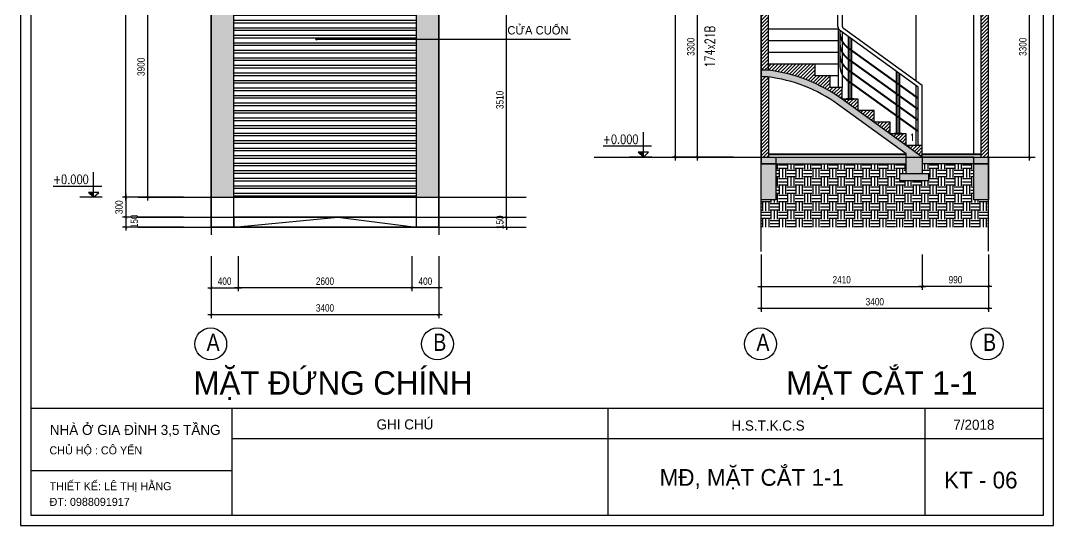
# Model space of a CAD drawing. Header units: millimetres. Extents: x -82962 to 19744, y -138000 to 4535.
# Drawn here: x -40951 to -25518, y -37217 to -29669 of the extents above; entities that cross this region are included whole.
import ezdxf

# ---------------------------------------------------------------- set-up
doc = ezdxf.new("R2010")
doc.units = ezdxf.units.MM
doc.header["$LTSCALE"] = 1000
doc.header["$MEASUREMENT"] = 0
doc.header["$PDMODE"] = 3
doc.layers.get('0').update_dxf_attribs({"lineweight": 30})
doc.layers.get('DEFPOINTS').update_dxf_attribs({"color": 4, "lineweight": 30})
doc.layers.add('THAY', color=4, linetype='Continuous', lineweight=30)
doc.styles.add('A2', font='VnAvantH.TTF')
doc.styles.add('dim', font='arial.ttf', dxfattribs={"width": 0.8})
doc.styles.add('ROMANO', font='ROMANS', dxfattribs={"width": 0.8, "bigfont": 'VNS'})
doc.styles.get("Standard").update_dxf_attribs({"font": 'romans.shx', "width": 0.7, "bigfont": 'bigfont.shx'})
doc.styles.add('VNARIAL', font='')
doc.styles.get('VNARIAL').set_extended_font_data('VNarial')
doc.dimstyles.new('1-100-100', dxfattribs={"dimscale": 0, "dimtxt": 2.2, "dimasz": 0.8, "dimexe": 1, "dimexo": 1, "dimgap": 0.9, "dimtad": 1, "dimdec": 0, "dimzin": 0, "dimdsep": 46, "dimtxsty": 'dim', "dimblk1": 'ARCHTICK', "dimblk2": 'ARCHTICK', "dimsah": 1, "dimcen": 1, "dimdle": 1, "dimclrd": 256, "dimclre": 256, "dimclrt": 1, "dimadec": 0, "dimazin": 0, "dimtfac": 0.0001, "dimtdec": 0, "dimtix": 1, "dimtmove": 2, "dimatfit": 3, "dimldrblk": 'DOT', "dimfxl": 100, "dimtolj": 1, "dimtzin": 0, "dimarcsym": 0})

# ---------------------------------------------------------------- blocks, each defined once
blk = doc.blocks.new('_ARCHTICK')
at = {"color": 0, "linetype": 'ByBlock', "const_width": 0.15}
blk.add_lwpolyline([(-0.5, -0.5), (0.5, 0.5)], dxfattribs=at)
blk = doc.blocks.new('*D75')
at = {"layer": 'DEFPOINTS', "color": 0, "ltscale": 0.2, "transparency": 16777216}
for p in [(-30834, -28410), (-30250, -28410), (-30250, -31710)]:
    blk.add_point(p, dxfattribs=at)
at = {"layer": 'THAY', "lineweight": -2, "ltscale": 0.2, "transparency": 16777216}
for p, q in [((-30834, -31760), (-30834, -28360)), ((-30300, -28410), (-30884, -28410)), ((-30300, -31710), (-30884, -31710))]:
    blk.add_line(p, q, dxfattribs=at)
at = {"layer": 'THAY', "lineweight": -2, "ltscale": 0.2, "transparency": 16777216, "xscale": 40.00000032884259, "yscale": 40.00000032884259, "zscale": 40.00000032884259}
for p, rotation in [((-30834, -28410), 90), ((-30834, -31710), 270)]:
    blk.add_blockref('_ARCHTICK', p, dxfattribs=dict(at, rotation=rotation))
at = {"layer": 'THAY', "color": 1, "ltscale": 0.2, "transparency": 16777216, "insert": (-30935, -30060), "char_height": 110, "attachment_point": 5, "rotation": 90, "style": 'dim'}
blk.add_mtext('\\A1;3300', dxfattribs=at)
blk = doc.blocks.new('_DOT')
at = {"color": 0, "linetype": 'ByBlock', "ltscale": 10}
blk.add_line((-0.5, 0), (-1, 0), dxfattribs=at)
at = {"color": 0, "linetype": 'ByBlock', "ltscale": 10, "const_width": 0.5}
blk.add_lwpolyline([(-0.25, 0, 1), (0.25, 0, 1)], format="xyb", close=True, dxfattribs=at)
blk = doc.blocks.new('*D77')
at = {"layer": 'DEFPOINTS', "color": 0, "ltscale": 0.2, "transparency": 16777216}
for p in [(-29886, -33118), (-27476, -33118), (-27476, -33646)]:
    blk.add_point(p, dxfattribs=at)
at = {"layer": 'THAY', "lineweight": -2, "ltscale": 0.2, "transparency": 16777216}
for p, q in [((-29886, -33168), (-29886, -33696)), ((-27476, -33168), (-27476, -33696)), ((-29936, -33646), (-27426, -33646))]:
    blk.add_line(p, q, dxfattribs=at)
at = {"layer": 'THAY', "lineweight": -2, "ltscale": 0.2, "transparency": 16777216, "xscale": 40.00000032884259, "yscale": 40.00000032884259, "zscale": 40.00000032884259, "rotation": 180}
blk.add_blockref('_ARCHTICK', (-29886, -33646), dxfattribs=at)
at = {"layer": 'THAY', "lineweight": -2, "ltscale": 0.2, "transparency": 16777216, "xscale": 40.00000032884259, "yscale": 40.00000032884259, "zscale": 40.00000032884259}
blk.add_blockref('_ARCHTICK', (-27476, -33646), dxfattribs=at)
at = {"layer": 'THAY', "color": 1, "ltscale": 0.2, "transparency": 16777216, "insert": (-28681, -33544), "char_height": 110, "attachment_point": 5, "style": 'dim'}
blk.add_mtext('\\A1;2410', dxfattribs=at)
blk = doc.blocks.new('*D78')
at = {"layer": 'DEFPOINTS', "color": 0, "ltscale": 0.2, "transparency": 16777216}
for p in [(-27476, -33118), (-26486, -33118), (-27476, -33646)]:
    blk.add_point(p, dxfattribs=at)
at = {"layer": 'THAY', "lineweight": -2, "ltscale": 0.2, "transparency": 16777216}
for p, q in [((-27476, -33168), (-27476, -33696)), ((-26486, -33168), (-26486, -33696)), ((-26436, -33646), (-27526, -33646))]:
    blk.add_line(p, q, dxfattribs=at)
at = {"layer": 'THAY', "lineweight": -2, "ltscale": 0.2, "transparency": 16777216, "xscale": 40.00000032884259, "yscale": 40.00000032884259, "zscale": 40.00000032884259, "rotation": 180}
blk.add_blockref('_ARCHTICK', (-27476, -33646), dxfattribs=at)
at = {"layer": 'THAY', "lineweight": -2, "ltscale": 0.2, "transparency": 16777216, "xscale": 40.00000032884259, "yscale": 40.00000032884259, "zscale": 40.00000032884259}
blk.add_blockref('_ARCHTICK', (-26486, -33646), dxfattribs=at)
at = {"layer": 'THAY', "color": 1, "ltscale": 0.2, "transparency": 16777216, "insert": (-26981, -33544), "char_height": 110, "attachment_point": 5, "style": 'dim'}
blk.add_mtext('\\A1;990', dxfattribs=at)
blk = doc.blocks.new('*D79')
at = {"layer": 'DEFPOINTS', "color": 0, "ltscale": 0.2, "transparency": 16777216}
for p in [(-29886, -33118), (-26486, -33118), (-29886, -33976)]:
    blk.add_point(p, dxfattribs=at)
at = {"layer": 'THAY', "lineweight": -2, "ltscale": 0.2, "transparency": 16777216}
for p, q in [((-29886, -33168), (-29886, -34026)), ((-26486, -33168), (-26486, -34026)), ((-26436, -33976), (-29936, -33976))]:
    blk.add_line(p, q, dxfattribs=at)
at = {"layer": 'THAY', "lineweight": -2, "ltscale": 0.2, "transparency": 16777216, "xscale": 40.00000032884259, "yscale": 40.00000032884259, "zscale": 40.00000032884259, "rotation": 180}
blk.add_blockref('_ARCHTICK', (-29886, -33976), dxfattribs=at)
at = {"layer": 'THAY', "lineweight": -2, "ltscale": 0.2, "transparency": 16777216, "xscale": 40.00000032884259, "yscale": 40.00000032884259, "zscale": 40.00000032884259}
blk.add_blockref('_ARCHTICK', (-26486, -33976), dxfattribs=at)
at = {"layer": 'THAY', "color": 1, "ltscale": 0.2, "transparency": 16777216, "insert": (-28186, -33874), "char_height": 110, "attachment_point": 5, "style": 'dim'}
blk.add_mtext('\\A1;3400', dxfattribs=at)
blk = doc.blocks.new('*D104')
at = {"layer": 'DEFPOINTS', "color": 0, "ltscale": 0.2, "transparency": 16777216}
for p in [(-31164, -18510), (-30250, -18510), (-30250, -31710)]:
    blk.add_point(p, dxfattribs=at)
at = {"layer": 'THAY', "lineweight": -2, "ltscale": 0.2, "transparency": 16777216}
for p, q in [((-30300, -18510), (-31214, -18510)), ((-31164, -31760), (-31164, -18460)), ((-30300, -31710), (-31214, -31710))]:
    blk.add_line(p, q, dxfattribs=at)
at = {"layer": 'THAY', "lineweight": -2, "ltscale": 0.2, "transparency": 16777216, "xscale": 40.00000032884259, "yscale": 40.00000032884259, "zscale": 40.00000032884259}
for p, rotation in [((-31164, -18510), 90), ((-31164, -31710), 270)]:
    blk.add_blockref('_ARCHTICK', p, dxfattribs=dict(at, rotation=rotation))
at = {"layer": 'THAY', "color": 1, "ltscale": 0.2, "transparency": 16777216, "insert": (-31265, -25110), "char_height": 110, "attachment_point": 5, "rotation": 90, "style": 'dim'}
blk.add_mtext('\\A1;13200', dxfattribs=at)
blk = doc.blocks.new('*D80')
at = {"layer": 'DEFPOINTS', "color": 0, "ltscale": 0.2, "transparency": 16777216}
for p in [(-26332, -28410), (-25872, -28410), (-26332, -31710)]:
    blk.add_point(p, dxfattribs=at)
at = {"layer": 'THAY', "lineweight": -2, "ltscale": 0.2, "transparency": 16777216}
for p, q in [((-25872, -31760), (-25872, -28360)), ((-26282, -28410), (-25822, -28410)), ((-26282, -31710), (-25822, -31710))]:
    blk.add_line(p, q, dxfattribs=at)
at = {"layer": 'THAY', "lineweight": -2, "ltscale": 0.2, "transparency": 16777216, "xscale": 40.00000032884259, "yscale": 40.00000032884259, "zscale": 40.00000032884259}
for p, rotation in [((-25872, -28410), 90), ((-25872, -31710), 270)]:
    blk.add_blockref('_ARCHTICK', p, dxfattribs=dict(at, rotation=rotation))
at = {"layer": 'THAY', "color": 1, "ltscale": 0.2, "transparency": 16777216, "insert": (-25973, -30060), "char_height": 110, "attachment_point": 5, "rotation": 90, "style": 'dim'}
blk.add_mtext('\\A1;3300', dxfattribs=at)
blk = doc.blocks.new('*D94')
at = {"layer": 'DEFPOINTS', "color": 0, "ltscale": 0.2, "transparency": 16777216}
for p in [(-39050, -28410), (-38466, -28410), (-38466, -32310)]:
    blk.add_point(p, dxfattribs=at)
at = {"layer": 'THAY', "lineweight": -2, "ltscale": 0.2, "transparency": 16777216}
for p, q in [((-39050, -32360), (-39050, -28360)), ((-38516, -28410), (-39100, -28410)), ((-38516, -32310), (-39100, -32310))]:
    blk.add_line(p, q, dxfattribs=at)
at = {"layer": 'THAY', "lineweight": -2, "ltscale": 0.2, "transparency": 16777216, "xscale": 40.00000032884259, "yscale": 40.00000032884259, "zscale": 40.00000032884259}
for p, rotation in [((-39050, -28410), 90), ((-39050, -32310), 270)]:
    blk.add_blockref('_ARCHTICK', p, dxfattribs=dict(at, rotation=rotation))
at = {"layer": 'THAY', "color": 1, "ltscale": 0.2, "transparency": 16777216, "insert": (-39151, -30360), "char_height": 110, "attachment_point": 5, "rotation": 90, "style": 'dim'}
blk.add_mtext('\\A1;3900', dxfattribs=at)
blk = doc.blocks.new('*D96')
at = {"layer": 'DEFPOINTS', "color": 0, "ltscale": 0.2, "transparency": 16777216}
for p in [(-39380, -18510), (-38466, -18510), (-38466, -32310)]:
    blk.add_point(p, dxfattribs=at)
at = {"layer": 'THAY', "lineweight": -2, "ltscale": 0.2, "transparency": 16777216}
for p, q in [((-38516, -18510), (-39430, -18510)), ((-39380, -32360), (-39380, -18460)), ((-38516, -32310), (-39430, -32310))]:
    blk.add_line(p, q, dxfattribs=at)
at = {"layer": 'THAY', "lineweight": -2, "ltscale": 0.2, "transparency": 16777216, "xscale": 40.00000032884259, "yscale": 40.00000032884259, "zscale": 40.00000032884259}
for p, rotation in [((-39380, -18510), 90), ((-39380, -32310), 270)]:
    blk.add_blockref('_ARCHTICK', p, dxfattribs=dict(at, rotation=rotation))
at = {"layer": 'THAY', "color": 1, "ltscale": 0.2, "transparency": 16777216, "insert": (-39481, -25410), "char_height": 110, "attachment_point": 5, "rotation": 90, "style": 'dim'}
blk.add_mtext('\\A1;13800', dxfattribs=at)
blk = doc.blocks.new('*D100')
at = {"layer": 'DEFPOINTS', "color": 0, "ltscale": 0.2, "transparency": 16777216}
for p in [(-38103, -33143), (-37703, -33143), (-37703, -33667)]:
    blk.add_point(p, dxfattribs=at)
at = {"layer": 'THAY', "lineweight": -2, "ltscale": 0.2, "transparency": 16777216}
for p, q in [((-38103, -33193), (-38103, -33717)), ((-37703, -33193), (-37703, -33717)), ((-38153, -33667), (-37653, -33667))]:
    blk.add_line(p, q, dxfattribs=at)
at = {"layer": 'THAY', "lineweight": -2, "ltscale": 0.2, "transparency": 16777216, "xscale": 40.00000032884259, "yscale": 40.00000032884259, "zscale": 40.00000032884259, "rotation": 180}
blk.add_blockref('_ARCHTICK', (-38103, -33667), dxfattribs=at)
at = {"layer": 'THAY', "lineweight": -2, "ltscale": 0.2, "transparency": 16777216, "xscale": 40.00000032884259, "yscale": 40.00000032884259, "zscale": 40.00000032884259}
blk.add_blockref('_ARCHTICK', (-37703, -33667), dxfattribs=at)
at = {"layer": 'THAY', "color": 1, "ltscale": 0.2, "transparency": 16777216, "insert": (-37903, -33566), "char_height": 110, "attachment_point": 5, "style": 'dim'}
blk.add_mtext('\\A1;400', dxfattribs=at)
blk = doc.blocks.new('*D101')
at = {"layer": 'DEFPOINTS', "color": 0, "ltscale": 0.2, "transparency": 16777216}
for p in [(-35103, -33143), (-34703, -33143), (-35103, -33667)]:
    blk.add_point(p, dxfattribs=at)
at = {"layer": 'THAY', "lineweight": -2, "ltscale": 0.2, "transparency": 16777216}
for p, q in [((-35103, -33193), (-35103, -33717)), ((-34703, -33193), (-34703, -33717)), ((-34653, -33667), (-35153, -33667))]:
    blk.add_line(p, q, dxfattribs=at)
at = {"layer": 'THAY', "lineweight": -2, "ltscale": 0.2, "transparency": 16777216, "xscale": 40.00000032884259, "yscale": 40.00000032884259, "zscale": 40.00000032884259, "rotation": 180}
blk.add_blockref('_ARCHTICK', (-35103, -33667), dxfattribs=at)
at = {"layer": 'THAY', "lineweight": -2, "ltscale": 0.2, "transparency": 16777216, "xscale": 40.00000032884259, "yscale": 40.00000032884259, "zscale": 40.00000032884259}
blk.add_blockref('_ARCHTICK', (-34703, -33667), dxfattribs=at)
at = {"layer": 'THAY', "color": 1, "ltscale": 0.2, "transparency": 16777216, "insert": (-34903, -33566), "char_height": 110, "attachment_point": 5, "style": 'dim'}
blk.add_mtext('\\A1;400', dxfattribs=at)
blk = doc.blocks.new('*D102')
at = {"layer": 'DEFPOINTS', "color": 0, "ltscale": 0.2, "transparency": 16777216}
for p in [(-38103, -33143), (-34703, -33143), (-38103, -34067)]:
    blk.add_point(p, dxfattribs=at)
at = {"layer": 'THAY', "lineweight": -2, "ltscale": 0.2, "transparency": 16777216}
for p, q in [((-38103, -33193), (-38103, -34117)), ((-34703, -33193), (-34703, -34117)), ((-34653, -34067), (-38153, -34067))]:
    blk.add_line(p, q, dxfattribs=at)
at = {"layer": 'THAY', "lineweight": -2, "ltscale": 0.2, "transparency": 16777216, "xscale": 40.00000032884259, "yscale": 40.00000032884259, "zscale": 40.00000032884259, "rotation": 180}
blk.add_blockref('_ARCHTICK', (-38103, -34067), dxfattribs=at)
at = {"layer": 'THAY', "lineweight": -2, "ltscale": 0.2, "transparency": 16777216, "xscale": 40.00000032884259, "yscale": 40.00000032884259, "zscale": 40.00000032884259}
blk.add_blockref('_ARCHTICK', (-34703, -34067), dxfattribs=at)
at = {"layer": 'THAY', "color": 1, "ltscale": 0.2, "transparency": 16777216, "insert": (-36403, -33966), "char_height": 110, "attachment_point": 5, "style": 'dim'}
blk.add_mtext('\\A1;3400', dxfattribs=at)
blk = doc.blocks.new('*D103')
at = {"layer": 'DEFPOINTS', "color": 0, "ltscale": 0.2, "transparency": 16777216}
for p in [(-37703, -33143), (-35103, -33143), (-37703, -33667)]:
    blk.add_point(p, dxfattribs=at)
at = {"layer": 'THAY', "lineweight": -2, "ltscale": 0.2, "transparency": 16777216}
for p, q in [((-37703, -33193), (-37703, -33717)), ((-35103, -33193), (-35103, -33717)), ((-35053, -33667), (-37753, -33667))]:
    blk.add_line(p, q, dxfattribs=at)
at = {"layer": 'THAY', "lineweight": -2, "ltscale": 0.2, "transparency": 16777216, "xscale": 40.00000032884259, "yscale": 40.00000032884259, "zscale": 40.00000032884259, "rotation": 180}
blk.add_blockref('_ARCHTICK', (-37703, -33667), dxfattribs=at)
at = {"layer": 'THAY', "lineweight": -2, "ltscale": 0.2, "transparency": 16777216, "xscale": 40.00000032884259, "yscale": 40.00000032884259, "zscale": 40.00000032884259}
blk.add_blockref('_ARCHTICK', (-35103, -33667), dxfattribs=at)
at = {"layer": 'THAY', "color": 1, "ltscale": 0.2, "transparency": 16777216, "insert": (-36403, -33566), "char_height": 110, "attachment_point": 5, "style": 'dim'}
blk.add_mtext('\\A1;2600', dxfattribs=at)
blk = doc.blocks.new('*D196')
at = {"layer": 'DEFPOINTS', "color": 0, "ltscale": 0.2, "transparency": 16777216}
for p in [(-38466, -32310), (-39380, -32610), (-38466, -32610)]:
    blk.add_point(p, dxfattribs=at)
at = {"layer": 'THAY', "lineweight": -2, "ltscale": 0.2, "transparency": 16777216}
for p, q in [((-38516, -32310), (-39430, -32310)), ((-39380, -32260), (-39380, -32660)), ((-38516, -32610), (-39430, -32610))]:
    blk.add_line(p, q, dxfattribs=at)
at = {"layer": 'THAY', "lineweight": -2, "ltscale": 0.2, "transparency": 16777216, "xscale": 40.00000032884259, "yscale": 40.00000032884259, "zscale": 40.00000032884259}
for p, rotation in [((-39380, -32310), 90), ((-39380, -32610), 270)]:
    blk.add_blockref('_ARCHTICK', p, dxfattribs=dict(at, rotation=rotation))
at = {"layer": 'THAY', "color": 1, "ltscale": 0.2, "transparency": 16777216, "insert": (-39481, -32460), "char_height": 110, "attachment_point": 5, "rotation": 90, "style": 'dim'}
blk.add_mtext('\\A1;300', dxfattribs=at)
blk = doc.blocks.new('*D197')
at = {"layer": 'DEFPOINTS', "color": 0, "ltscale": 0.2, "transparency": 16777216}
for p in [(-38466, -32610), (-39380, -32760), (-38466, -32760)]:
    blk.add_point(p, dxfattribs=at)
at = {"layer": 'THAY', "lineweight": -2, "ltscale": 0.2, "transparency": 16777216}
for p, q in [((-39380, -32560), (-39380, -32810)), ((-38516, -32610), (-39430, -32610)), ((-38516, -32760), (-39430, -32760))]:
    blk.add_line(p, q, dxfattribs=at)
at = {"layer": 'THAY', "lineweight": -2, "ltscale": 0.2, "transparency": 16777216, "xscale": 40.00000032884259, "yscale": 40.00000032884259, "zscale": 40.00000032884259}
for p, rotation in [((-39380, -32610), 90), ((-39380, -32760), 270)]:
    blk.add_blockref('_ARCHTICK', p, dxfattribs=dict(at, rotation=rotation))
at = {"layer": 'THAY', "color": 1, "ltscale": 0.2, "transparency": 16777216, "insert": (-39253, -32671), "char_height": 110, "attachment_point": 5, "rotation": 90, "style": 'dim'}
blk.add_mtext('\\A1;150', dxfattribs=at)
blk = doc.blocks.new('*D1565')
at = {"layer": 'DEFPOINTS', "color": 0, "ltscale": 0.2, "transparency": 16777216}
for p in [(-34321, -32610), (-33688, -32610), (-34321, -32760)]:
    blk.add_point(p, dxfattribs=at)
at = {"layer": 'THAY', "lineweight": -2, "ltscale": 0.2, "transparency": 16777216}
for p, q in [((-34271, -32610), (-33638, -32610)), ((-33688, -32610), (-33688, -32570)), ((-33688, -32760), (-33688, -32610)), ((-34271, -32760), (-33638, -32760)), ((-33688, -32760), (-33688, -32800))]:
    blk.add_line(p, q, dxfattribs=at)
at = {"layer": 'THAY', "lineweight": -2, "ltscale": 0.2, "transparency": 16777216, "xscale": 40.00000032884259, "yscale": 40.00000032884259, "zscale": 40.00000032884259}
for p, rotation in [((-33688, -32610), 270), ((-33688, -32760), 90)]:
    blk.add_blockref('_ARCHTICK', p, dxfattribs=dict(at, rotation=rotation))
at = {"layer": 'THAY', "color": 1, "ltscale": 0.2, "transparency": 16777216, "insert": (-33789, -32685), "char_height": 110, "attachment_point": 5, "rotation": 90, "style": 'dim'}
blk.add_mtext('\\A1;150', dxfattribs=at)
blk = doc.blocks.new('*D1566')
at = {"layer": 'DEFPOINTS', "color": 0, "ltscale": 0.2, "transparency": 16777216}
for p in [(-34321, -29100), (-33688, -29100), (-34321, -32610)]:
    blk.add_point(p, dxfattribs=at)
at = {"layer": 'THAY', "lineweight": -2, "ltscale": 0.2, "transparency": 16777216}
for p, q in [((-34271, -29100), (-33638, -29100)), ((-33688, -32660), (-33688, -29050)), ((-34271, -32610), (-33638, -32610))]:
    blk.add_line(p, q, dxfattribs=at)
at = {"layer": 'THAY', "lineweight": -2, "ltscale": 0.2, "transparency": 16777216, "xscale": 40.00000032884259, "yscale": 40.00000032884259, "zscale": 40.00000032884259}
for p, rotation in [((-33688, -29100), 90), ((-33688, -32610), 270)]:
    blk.add_blockref('_ARCHTICK', p, dxfattribs=dict(at, rotation=rotation))
at = {"layer": 'THAY', "color": 1, "ltscale": 0.2, "transparency": 16777216, "insert": (-33789, -30855), "char_height": 110, "attachment_point": 5, "rotation": 90, "style": 'dim'}
blk.add_mtext('\\A1;3510', dxfattribs=at)

msp = doc.modelspace()

# ---------------------------------------------------------------- hatches: boundary and pattern name
at = {"layer": 'THAY', "ltscale": 0.2}
h = msp.add_hatch(color=256, dxfattribs=at)
h.paths.add_polyline_path([(-26486.41903, -28409.63041), (-27676.41903, -28409.63041), (-27851.41903, -28409.63041), (-27851.41903, -28410.88238), (-27676.41903, -28530.88238), (-27676.41903, -28759.63041), (-27526.41903, -28759.63041), (-27526.41903, -28509.63041), (-26706.41903, -28509.63041), (-26706.41903, -28759.63041), (-26486.41903, -28759.63041)])
h.paths.add_polyline_path([(-29776.41903, -27351.50513), (-29886.41903, -27351.50513), (-29886.41903, -27451.50513), (-29776.41903, -27451.50513), (-29776.41903, -27452.30567, -0.107013869), (-28736.49549, -27803.97281), (-27853.24482, -28409.63041), (-27676.41903, -28409.63041), (-27749.33569, -28359.63041), (-27811.41903, -28359.63041), (-27811.41903, -28317.05898), (-28676.41903, -27723.91612, 0.1094626189)])
h.paths.add_polyline_path([(-29736.41903, -28409.63041), (-29886.41903, -28409.63041), (-29886.41903, -28759.63041), (-29736.41903, -28759.63041)])
h.paths.add_polyline_path([(-26486.41903, -31809.63041), (-26706.41903, -31809.63041), (-26706.41903, -32348.39847), (-26486.41903, -32348.39847)])
h.paths.add_polyline_path([(-26486.41903, -31709.63041), (-26706.41903, -31709.63041), (-26706.41903, -31809.63041), (-26486.41903, -31809.63041)])
h.paths.add_polyline_path([(-27476.41903, -31709.63041), (-27716.41903, -31709.63041), (-27716.41903, -31959.63041), (-27476.41903, -31959.63041)])
h.paths.add_polyline_path([(-27376.41903, -31959.63041), (-27816.41903, -31959.63041), (-27816.41903, -32059.63041), (-27376.41903, -32059.63041)])
h.paths.add_polyline_path([(-29666.41903, -31809.63041), (-29886.41903, -31809.63041), (-29886.41903, -32348.39847), (-29666.41903, -32348.39847)])
h.paths.add_polyline_path([(-29666.41903, -31709.63041), (-29886.41903, -31709.63041), (-29886.41903, -31809.63041), (-29666.41903, -31809.63041)])
h.paths.add_polyline_path([(-27716.41903, -31709.63041), (-29666.41903, -31709.63041), (-29666.41903, -31809.63041), (-27716.41903, -31809.63041)])
h.paths.add_polyline_path([(-28676.41903, -30841.20936, 0.1266631121), (-29777.29716, -30410.21993), (-29886.41903, -30410.21993), (-29886.41903, -30510.21993), (-29785.31514, -30510.21993, -0.1249952678), (-28741.39481, -30917.62641), (-27716.41903, -31659.38521), (-27716.41903, -31709.63041), (-27476.41903, -31709.63041)])
h = msp.add_hatch(dxfattribs=at)
h.set_pattern_fill('ANSI31', color=256, scale=300, style=0)
h.paths.add_polyline_path([(-26486.41903, -28759.63041), (-26596.41903, -28759.63041), (-26596.41903, -31709.63041), (-26486.41903, -31709.63041)])
h.paths.add_polyline_path([(-29776.41903, -30511.34099, 0.0009847613), (-29785.31514, -30510.21993), (-29886.41903, -30510.21993), (-29886.41903, -31709.63041), (-29776.41903, -31709.63041)])
h.paths.add_polyline_path([(-28676.41903, -30667.52515), (-28851.37226, -30667.52515), (-28851.37226, -30493.84094), (-29079.18685, -30493.84094), (-29079.18685, -30320.15673), (-29776.41903, -30320.15673), (-29776.41903, -30410.32702, -0.1265683338), (-28676.41903, -30841.20936)])
h.paths.add_polyline_path([(-28436.41903, -30841.20936), (-28676.41903, -30841.20936), (-28436.41903, -31014.89357)])
h.paths.add_polyline_path([(-28196.41903, -31014.89357), (-28436.41903, -31014.89357), (-28196.41903, -31188.57778)])
h.paths.add_polyline_path([(-27716.41903, -31362.26199), (-27956.41903, -31362.26199), (-27716.41903, -31535.9462)])
h.paths.add_polyline_path([(-27956.41903, -31188.57778), (-28196.41903, -31188.57778), (-27956.41903, -31362.26199)])
h.paths.add_polyline_path([(-27476.41903, -31535.9462), (-27716.41903, -31535.9462), (-27476.41903, -31709.63041)])
h.paths.add_polyline_path([(-27781.84815, -28756.99883), (-27891.41903, -28756.99883), (-27891.41903, -28751.99883), (-27861.41903, -28751.99883), (-27861.41903, -28583.31462), (-27926.41903, -28583.31462), (-27926.41903, -28756.99883), (-28176.41903, -28756.99883), (-28176.41903, -28930.68304), (-28426.41903, -28930.68304), (-28426.41903, -29104.36725), (-28676.41903, -29104.36725), (-28676.41903, -29278.05146), (-28676.41903, -29294.23173), (-28676.41903, -29512.4634, -0.2411698524), (-28572.52969, -29309.60464)])
h = msp.add_hatch(dxfattribs=at)
h.set_pattern_fill('AR-CONC', color=256, scale=20, style=0)
h.set_pattern_definition([(50, (0, 0), (143.45204, -12.55043), [15, -165]), (355, (0, 0), (-27.75027, 150.43843), [12, -132]), (100.45144, (11.95, -1.05), (115.70177, 137.888), [12.74804, -140.22842]), (46.1842, (0, 40), (213.44827, -33.10386), [22.5, -247.5]), (96.63564, (17.79, 37.24), (186.9324, 194.8237), [19.1221, -210.34275]), (351.18416, (0, 40), (186.9324, 194.8237), [18, -198]), (21, (20, 30), (119.3814, -80.52378), [15, -165]), (326, (20, 30), (48.66307, 145.03), [12, -132]), (71.45144, (29.95, 23.29), (168.04448, 64.50623), [12.74804, -140.22842]), (37.5, (0, 0), (2.43197, 66.57877), [0, -130.4, 0, -134, 0, -132.5]), (7.5, (0, 0), (52.61391, 78.88234), [0, -76.4, 0, -127.4, 0, -50.5]), (327.5, (-44.6, 0), (106.76449, -4.510974), [0, -50, 0, -156, 0, -207]), (317.5, (-64.6, 0), (116.63723, 20.021), [0, -65, 0, -103.6, 0, -147])])
h.paths.add_polyline_path([(-34702.85203, -28759.63041), (-38102.85203, -28759.63041), (-38102.85203, -32309.63041), (-37762.85203, -32309.63041), (-37762.85203, -29099.63041), (-35042.85203, -29099.63041), (-35042.85203, -32309.63041), (-34702.85203, -32309.63041)])
h = msp.add_hatch(dxfattribs=at)
h.set_pattern_fill('ANSI31', color=256, scale=300, style=0)
h.set_pattern_definition([(45, (-29886.42, -30410.22), (-26.5165, 26.5165), [])])
h.paths.add_polyline_path([(-29776.41903, -28759.63041), (-29886.41903, -28759.63041), (-29886.41903, -30410.21993), (-29776.41903, -30410.21993)])
h = msp.add_hatch(dxfattribs=at)
h.set_pattern_fill('ANSI32', color=256, scale=300, angle=135, style=0)
h.paths.add_polyline_path([(-37762.85203, -29099.63041), (-37762.85203, -32309.63041), (-35042.85203, -32309.63041), (-35042.85203, -29099.63041)])
h = msp.add_hatch(color=256, dxfattribs=at)
h.paths.add_polyline_path([(-27376.41903, -31959.63041), (-27816.41903, -31959.63041), (-27816.41903, -32059.63041), (-27376.41903, -32059.63041)])
h.paths.add_polyline_path([(-26706.41903, -31709.63041), (-27476.41903, -31709.63041), (-27476.41903, -31809.63041), (-26706.41903, -31809.63041)])
h.paths.add_polyline_path([(-27716.41903, -31709.63041), (-29416.41903, -31709.63041), (-29416.41903, -31809.63041), (-27716.41903, -31809.63041)])
h = msp.add_hatch(dxfattribs=at)
h.set_pattern_fill('EARTH', color=256, scale=500, style=0)
h.paths.add_polyline_path([(-26706.41903, -31809.63041), (-27476.41903, -31809.63041), (-27476.41903, -31959.63041), (-27376.41903, -31959.63041), (-27376.41903, -32059.63041), (-27816.41903, -32059.63041), (-27816.41903, -31959.63041), (-27716.41903, -31959.63041), (-27716.41903, -31809.63041), (-29666.41903, -31809.63041), (-29666.41903, -32348.39847), (-29886.41903, -32348.39847), (-29886.41903, -32759.63041), (-26486.41903, -32759.63041), (-26486.41903, -32348.39847), (-26706.41903, -32348.39847)])

# ---------------------------------------------------------------- linework, layer by layer
at = {"layer": 'THAY', "ltscale": 0.015}
for p, q in [((-29886.41903, -33120.97452), (-29886.41903, -17237.34962)), ((-26486.41903, -33117.64562), (-26486.41903, -17234.02072)), ((-38102.85203, -17714.15494), (-38102.85203, -32872.31007)), ((-34702.85203, -17714.15494), (-34702.85203, -32872.31007)), ((-39194.46259, -32309.63041), (-33396.54284, -32309.63041)), ((-39194.46259, -32609.63041), (-33396.54284, -32609.63041)), ((-39194.46259, -32759.63041), (-33396.54284, -32759.63041))]:
    msp.add_line(p, q, dxfattribs=at)
at = {"layer": 'THAY', "linetype": 'Continuous'}
for p, q in [((-29886.41903, -28759.63041), (-29886.41903, -31809.63041)), ((-29776.41903, -30410.35956), (-29776.41903, -28759.63041)), ((-26596.41903, -31709.63041), (-26596.41903, -28759.63041)), ((-26486.41903, -31809.63041), (-26486.41903, -28759.63041)), ((-29776.41903, -30555.82042), (-29776.41903, -30511.70877)), ((-29776.41903, -30511.70877), (-29776.41903, -31709.63041))]:
    msp.add_line(p, q, dxfattribs=at)
at = {"layer": 'THAY'}
for p, q in [((-27566.41903, -30570.81462), (-27566.41903, -28775.48762)), ((-28735.12482, -29763.13331), (-28735.12482, -30667.52515)), ((-28735.12482, -29799.10409), (-29776.41903, -29799.10409)), ((-28676.41903, -29841.58855), (-28676.41903, -30667.52515)), ((-28581.41903, -30836.20936), (-28581.41903, -29910.33855)), ((-28571.41903, -30836.20936), (-28571.41903, -29917.57539)), ((-28541.41903, -30836.20936), (-28541.41903, -29939.28592)), ((-28735.12482, -29972.7883), (-29776.41903, -29972.7883)), ((-28531.41903, -30836.20936), (-28531.41903, -29946.52276)), ((-28735.12482, -30146.47251), (-29776.41903, -30146.47251)), ((-28735.12482, -30320.15673), (-29776.41903, -30320.15673)), ((-28735.12482, -30493.84094), (-28851.37226, -30493.84094)), ((-27861.41903, -31357.26199), (-27861.41903, -30431.39118)), ((-27851.41903, -31357.26199), (-27851.41903, -30438.62802)), ((-27821.41903, -31357.26199), (-27821.41903, -30460.33855)), ((-27811.41903, -31357.26199), (-27811.41903, -30467.57539)), ((-27566.41903, -31535.9462), (-27566.41903, -30644.87802))]:
    msp.add_line(p, q, dxfattribs=at)
at = {"layer": 'THAY', "ltscale": 0.2}
for p, q in [((-26706.41903, -31659.63041), (-26706.41903, -28759.63041)), ((-31643.78841, -31709.63041), (-31643.78841, -31335.08977)), ((-31523.25649, -31548.12989), (-32248.00031, -31548.12989)), ((-31516.84516, -31709.63041), (-31850.82045, -31709.63041)), ((-39860.22141, -32309.63041), (-39860.22141, -31935.08977)), ((-39739.68949, -32148.12989), (-40464.43332, -32148.12989)), ((-39733.27817, -32309.63041), (-40067.25345, -32309.63041)), ((-40798.40464, -35462.31128), (-25664.23215, -35463.39064)), ((-37796.60865, -35462.52565), (-37796.723, -37065.82377)), ((-32176.35507, -35462.92648), (-32176.46942, -37066.2246)), ((-27432.32506, -37066.56295), (-27432.32506, -35463.26454)), ((-37796.62486, -35919.5237), (-25668.15716, -35920.3887)), ((-37796.6439, -36400.7432), (-40802.38118, -36400.52883))]:
    msp.add_line(p, q, dxfattribs=at)
for points in [[(-40951.19082, -15243.66073), (-40951.19082, -37216.98635), (-25518.01165, -37216.98635), (-25518.01165, -15243.66073)], [(-40796.96266, -15393.9476), (-40796.96266, -37066.69948), (-25664.35722, -37066.69948), (-25664.35722, -15393.9476)], [(-31567.18706, -31637.60854), (-31721.89608, -31637.60854), (-31643.78841, -31709.63041)], [(-29886.41903, -31709.63041), (-29666.41903, -31709.63041), (-29666.41903, -31809.63041), (-29886.41903, -31809.63041)], [(-26706.41903, -31709.63041), (-26486.41903, -31709.63041), (-26486.41903, -31809.63041), (-26706.41903, -31809.63041)], [(-29886.41903, -31809.63041), (-29666.41903, -31809.63041), (-29666.41903, -32348.39847), (-29886.41903, -32348.39847)], [(-26706.41903, -31809.63041), (-26486.41903, -31809.63041), (-26486.41903, -32348.39847), (-26706.41903, -32348.39847)], [(-27376.41903, -32059.63041), (-27376.41903, -31959.63041), (-27816.41903, -31959.63041), (-27816.41903, -32059.63041)], [(-39783.62006, -32237.60854), (-39938.32908, -32237.60854), (-39860.22141, -32309.63041)]]:
    msp.add_lwpolyline(points, close=True, dxfattribs=at)
at = {"layer": 'THAY', "linetype": 'Continuous'}
for points in [[(-38102.85203, -32759.63041), (-34702.85203, -32759.63041), (-34702.85203, -17959.63041), (-38102.85203, -17959.63041)], [(-38102.85203, -28759.63041), (-34702.85203, -28759.63041), (-34702.85203, -32759.63041), (-38102.85203, -32759.63041)], [(-37762.85203, -29099.63041), (-35042.85203, -29099.63041), (-35042.85203, -32609.63041), (-37762.85203, -32609.63041)], [(-37762.85203, -32609.63041), (-35042.85203, -32609.63041), (-35042.85203, -32759.63041), (-37762.85203, -32759.63041)]]:
    msp.add_lwpolyline(points, close=True, dxfattribs=at)
at = {"layer": 'THAY'}
for points in [[(-27536.41903, -30666.58855), (-28695.04589, -29828.10858, -0.2405741429), (-28736.41903, -29747.09691), (-28736.41903, -29235.0442)], [(-28676.41903, -29235.0442), (-28676.41903, -29741.98985, 0.2405741429), (-28655.73246, -29782.49569), (-27476.41903, -30635.9462)], [(-28706.41903, -29818.5112), (-28706.41903, -29852.53997, 0.2411698524), (-28602.52969, -30055.39872), (-27536.41903, -30823.27358)], [(-28706.41903, -29818.5112), (-28706.41903, -29862.41509, 0.2411698524), (-28602.52969, -30065.27384), (-27536.41903, -30833.1487)], [(-28706.41903, -29862.41509), (-28706.41903, -30017.72728, 0.2411698524), (-28602.52969, -30220.58604), (-27536.41903, -30988.4609)], [(-28706.41903, -29963.08301), (-28706.41903, -30027.60241, 0.2411698524), (-28602.52969, -30230.46116), (-27536.41903, -30998.33602)], [(-28706.41903, -30027.60241), (-28706.41903, -30182.9146, 0.2411698524), (-28602.52969, -30385.77336), (-27536.41903, -31153.64822)], [(-28706.41903, -30027.60241), (-28706.41903, -30192.78972, 0.2411698524), (-28602.52969, -30395.64848), (-27536.41903, -31163.52334)], [(-28706.41903, -30192.78972), (-28706.41903, -30357.97704, 0.2411698524), (-28602.52969, -30560.8358), (-27536.41903, -31328.71066)], [(-28706.41903, -30192.78972), (-28706.41903, -30348.10192, 0.2411698524), (-28602.52969, -30550.96068), (-27536.41903, -31318.83554)]]:
    msp.add_lwpolyline(points, format="xyb", dxfattribs=at)
at = {"layer": 'THAY', "linetype": 'Continuous'}
for points in [[(-28676.41903, -30841.20936), (-28676.41903, -30667.52515), (-28851.37226, -30667.52515), (-28851.37226, -30493.84094), (-29079.18685, -30493.84094), (-29079.18685, -30320.15673), (-29776.41903, -30320.15673)], [(-28436.41903, -31014.89357), (-28436.41903, -30841.20936), (-28676.41903, -30841.20936)], [(-28196.41903, -31188.57778), (-28196.41903, -31014.89357), (-28436.41903, -31014.89357)], [(-27956.41903, -31362.26199), (-27956.41903, -31188.57778), (-28196.41903, -31188.57778)], [(-27716.41903, -31535.9462), (-27716.41903, -31362.26199), (-27956.41903, -31362.26199)], [(-27476.41903, -31709.63041), (-27476.41903, -31535.9462), (-27716.41903, -31535.9462)]]:
    msp.add_lwpolyline(points, dxfattribs=at)
at = {"layer": 'THAY', "ltscale": 0.2}
for points in [[(-27476.41903, -31709.63041), (-28676.41903, -30841.20936, 0.1266631121), (-29777.29716, -30410.21993), (-29887.29716, -30410.21993)], [(-27716.41903, -31959.63041), (-27716.41903, -31659.38521), (-28741.39481, -30917.62641, 0.1249952678), (-29785.31514, -30510.21993), (-29887.29716, -30510.21993)]]:
    msp.add_lwpolyline(points, format="xyb", dxfattribs=at)
at = {"layer": 'THAY'}
for points in [[(-27536.41903, -31535.9462), (-27536.41903, -30666.58855)], [(-27476.41903, -31535.9462), (-27476.41903, -30635.9462)]]:
    msp.add_lwpolyline(points, dxfattribs=at)
for points in [[(-28611.41903, -30841.20936), (-28501.41903, -30841.20936), (-28501.41903, -30836.20936), (-28611.41903, -30836.20936)], [(-27891.41903, -31362.26199), (-27781.41903, -31362.26199), (-27781.41903, -31357.26199), (-27891.41903, -31357.26199)]]:
    msp.add_lwpolyline(points, close=True, dxfattribs=at)
at = {"layer": 'THAY', "ltscale": 0.015}
msp.add_lwpolyline([(-32381.33972, -31709.63041), (-25789.12662, -31709.63041)], dxfattribs=at)
at = {"layer": 'THAY', "ltscale": 0.5}
for points in [[(-29776.41903, -31659.63041), (-27716.41903, -31659.63041)], [(-29776.41903, -31669.63041), (-27716.41903, -31669.63041)], [(-27476.41903, -31659.63041), (-26596.41903, -31659.63041)], [(-27476.41903, -31669.63041), (-26596.41903, -31669.63041)]]:
    msp.add_lwpolyline(points, dxfattribs=at)
at = {"layer": 'THAY', "ltscale": 0.2}
for points in [[(-29776.41903, -31709.63041), (-27716.41903, -31709.63041)], [(-27476.41903, -31709.63041), (-27476.41903, -31959.63041)], [(-26706.41903, -31709.63041), (-27476.41903, -31709.63041)], [(-29666.41903, -31809.63041), (-27716.41903, -31809.63041)], [(-26706.41903, -31809.63041), (-27476.41903, -31809.63041)], [(-37762.85203, -32609.63041), (-37762.85203, -32759.63041)], [(-37762.85203, -32759.63041), (-36212.88264, -32609.63041), (-35042.85203, -32759.63041)], [(-35042.85203, -32609.63041), (-35042.85203, -32759.63041)]]:
    msp.add_lwpolyline(points, dxfattribs=at)
at = {"layer": 'THAY'}
for centre in [(-38110.75063, -34503.58724), (-34723.14238, -34503.58724), (-29894.31763, -34503.58724), (-26506.70938, -34503.58724)]:
    msp.add_circle(centre, 238.27684, dxfattribs=at)
at = {"layer": 'THAY', "ltscale": 0.2}
for points in [[(-31643.78841, -31637.60854), (-31721.89608, -31637.60854), (-31643.78841, -31709.63041), (-31721.89608, -31637.60854)], [(-39860.22141, -32237.60854), (-39938.32908, -32237.60854), (-39860.22141, -32309.63041), (-39938.32908, -32237.60854)]]:
    msp.add_solid(points, dxfattribs=at)

# ---------------------------------------------------------------- texts
at = {"layer": 'THAY', "style": 'A2'}
msp.add_text('cöa cuèn', height=125.239054, dxfattribs=at).set_placement((-33677.66172, -29876.30441))
at = {"layer": 'THAY', "ltscale": 0.2, "style": 'ROMANO', "width": 0.8}
for p in [(-32250.02531, -31509.60186), (-40466.45831, -32109.60186)]:
    msp.add_text('+0.000', height=133.95375, dxfattribs=at).set_placement(p)
at = {"layer": 'THAY', "color": 2, "ltscale": 0.2, "width": 0.8}
msp.add_text('1', height=105, dxfattribs=at).set_placement((-27661.96788, -31467.42469))
at = {"layer": 'THAY', "style": 'VNARIAL', "width": 0.8}
for s, p in [('A', (-38171.31254, -34608.09764)), ('B', (-34783.70429, -34608.09764)), ('A', (-29954.87954, -34608.09764)), ('B', (-26567.27129, -34608.09764))]:
    msp.add_text(s, height=259.2, dxfattribs=at).set_placement(p)
at = {"layer": 'THAY', "ltscale": 0.2, "style": 'A2'}
for s, height, p in [('mÆt ®øng chÝnh', 350, (-38369.11112, -35262.60237)), ('mÆt c¾t 1-1', 350, (-29509.47093, -35262.60237)), ('ghi chó', 150.286865, (-35632.08761, -35782.39852)), ('h.s.t.k.c.s', 150.2868647, (-30328.63882, -35799.04336)), ('7/2018', 150.286865, (-27013.30708, -35787.26507)), ('nhµ ë gia ®×nh 3,5 tÇng', 150.2868647, (-40515.05529, -35864.72798)), ('chñ hé : c« yÕn', 120.2294918, (-40520.35659, -36155.41176)), ('m®, mÆt c¾t 1-1', 250.4781078, (-31401.88763, -36625.19529)), ('kt - 06', 250.478108, (-27151.16288, -36664.64011)), ('thiÕt kÕ: lª thÞ h»ng', 120.2294918, (-40518.4245, -36691.67151)), ('§T: 0988091917', 120.2294918, (-40518.4536, -36925.99384))]:
    msp.add_text(s, height=height, dxfattribs=at).set_placement(p)
at = {"layer": 'THAY', "color": 2, "ltscale": 0.2, "insert": (-30650.25068, -30059.63041), "char_height": 150, "attachment_point": 5, "rotation": 90}
msp.add_mtext('\\A1;174x21B', dxfattribs=at)

# ---------------------------------------------------------------- dimensions: what is measured, and where the dimension line sits
at = {"layer": 'THAY', "ltscale": 0.2}
for base, p1, p2, angle, picture, middle in [((-39380.05011, -18509.63041), (-38466.40051, -32309.63041), (-38466.40051, -18509.63041), 90, '*D96', (-39481.25065, -25409.63041)), ((-31163.61711, -18509.63041), (-30249.96751, -31709.63041), (-30249.96751, -18509.63041), 90, '*D104', (-31264.81765, -25109.63041)), ((-39050.05011, -28409.63041), (-38466.40051, -32309.63041), (-38466.40051, -28409.63041), 90, '*D94', (-39151.25065, -30359.63041)), ((-30833.6171, -28409.63041), (-30249.96751, -31709.63041), (-30249.96751, -28409.63041), 90, '*D75', (-30934.81765, -30059.63041)), ((-25871.99261, -28409.63041), (-26332.01936, -31709.63041), (-26332.01936, -28409.63041), 90, '*D80', (-25973.19316, -30059.63041)), ((-33687.81505, -29099.63041), (-34320.79933, -32609.63041), (-34320.79933, -29099.63041), 90, '*D1566', (-33789.01559, -30854.63041)), ((-39380.05011, -32609.63041), (-38466.40051, -32309.63041), (-38466.40051, -32609.63041), 90, '*D196', (-39481.25065, -32459.63041)), ((-33687.81505, -32609.63041), (-34320.79933, -32759.63041), (-34320.79933, -32609.63041), 90, '*D1565', (-33788.97808, -32684.63041)), ((-37702.85203, -33667.40879), (-38102.85203, -33142.78471), (-37702.85203, -33142.78471), 180, '*D100', (-37902.85203, -33566.24576)), ((-38102.85203, -34067.40879), (-34702.85203, -33142.78471), (-38102.85203, -33142.78471), 180, '*D102', (-36402.85203, -33966.20824)), ((-37702.85203, -33667.40879), (-35102.85203, -33142.78471), (-37702.85203, -33142.78471), 180, '*D103', (-36402.85203, -33566.24576)), ((-35102.85203, -33667.40879), (-34702.85203, -33142.78471), (-35102.85203, -33142.78471), 180, '*D101', (-34902.85203, -33566.24576)), ((-27476.41903, -33645.5986), (-29886.41903, -33117.64562), (-27476.41903, -33117.64562), 180, '*D77', (-28681.41903, -33544.43557)), ((-29886.41903, -33975.5986), (-26486.41903, -33117.64562), (-29886.41903, -33117.64562), 180, '*D79', (-28186.41903, -33874.39805)), ((-27476.41903, -33645.5986), (-26486.41903, -33117.64562), (-27476.41903, -33117.64562), 180, '*D78', (-26981.41903, -33544.43557))]:
    dim = msp.add_linear_dim(base=base, p1=p1, p2=p2, angle=angle, dimstyle='1-100-100', override={"dimscale": 50}, dxfattribs=at)
    dim.commit()
    dim.dimension.update_dxf_attribs({"geometry": picture, "text_midpoint": middle})
dim = msp.add_linear_dim(base=(-39380.05011, -32759.63041), p1=(-38466.40051, -32609.63041), p2=(-38466.40051, -32759.63041), angle=90, dimstyle='1-100-100', override={"dimscale": 50}, dxfattribs=at)
dim.commit()
dim.dimension.update_dxf_attribs({"geometry": '*D197', "text_midpoint": (-39252.54406, -32670.61959), "dimtype": 160})

# ---------------------------------------------------------------- leaders
msp.add_leader([(-36529.96812, -29946.53059), (-32736.273, -29946.53059)], dimstyle='1-100-100', override={"dimscale": 50}, dxfattribs=at)

doc.saveas('drawing.dxf')
